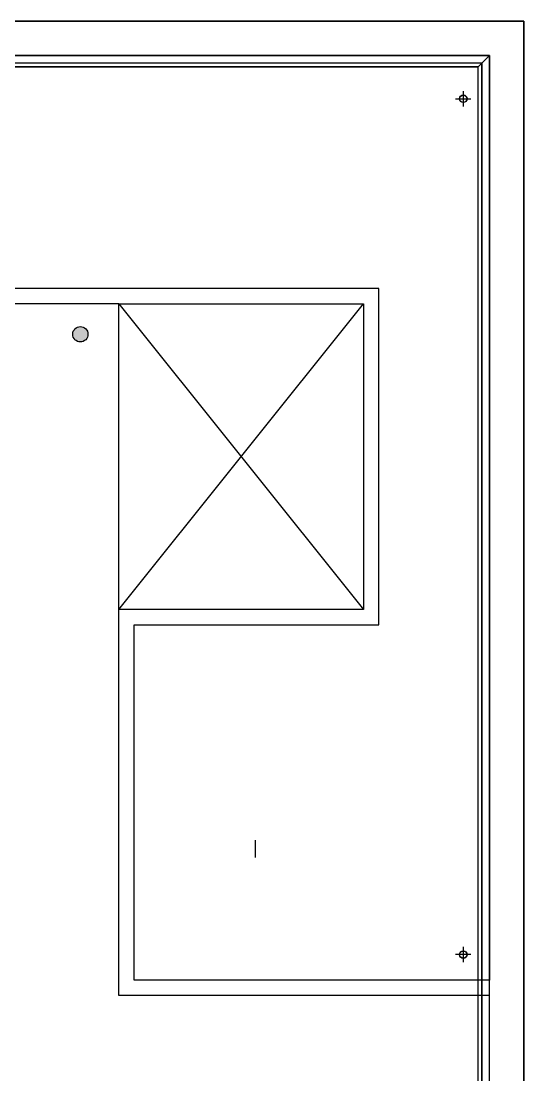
# Model space of a CAD drawing. Header units: millimetres. Extents: x 16332047 to 33387680, y -14835522 to -7015081.
# Drawn here: x 17175679 to 17182259, y -7484759 to -7470971 of the extents above; entities that cross this region are included whole.
import ezdxf

# ---------------------------------------------------------------- set-up
doc = ezdxf.new("R2010")
doc.units = ezdxf.units.MM
doc.header["$LTSCALE"] = 300
doc.header["$MEASUREMENT"] = 0
doc.layers.add('2', color=2, linetype='CONTINUOUS')
doc.layers.add('arch', color=255, linetype='CONTINUOUS', lineweight=25)

msp = doc.modelspace()

# ---------------------------------------------------------------- hatches: boundary and pattern name
at = {"layer": 'arch'}
h = msp.add_hatch(color=256, dxfattribs=at)
h.dxf.hatch_style = 1
edge = h.paths.add_edge_path()
edge.add_arc((17176455, -7475069), 100, 0, 360)

# ---------------------------------------------------------------- linework, layer by layer
at = {"layer": '2'}
msp.add_line((17178741, -7481686, 0), (17178741, -7481914, 0), dxfattribs=at)
at = {"layer": 'arch'}
for p, q in [((17182259, -7470971), (17158559, -7470971)), ((17158559, -7470971), (17182259, -7470971)), ((17182259, -7494721), (17182259, -7470971)), ((17182259, -7470971), (17182259, -7494721)), ((17181809, -7471421), (17159009, -7471421)), ((17159009, -7471421), (17181809, -7471421)), ((17181659, -7471571), (17181809, -7471421)), ((17181809, -7494271), (17181809, -7471421)), ((17181809, -7471421), (17181809, -7483521)), ((17181709, -7471521), (17159109, -7471521)), ((17181709, -7471521), (17159109, -7471521)), ((17159159, -7471571), (17181659, -7471571)), ((17181659, -7471571), (17159159, -7471571)), ((17181659, -7471571), (17181709, -7471521)), ((17181659, -7471571), (17181709, -7471521)), ((17181659, -7494121), (17181659, -7471571)), ((17181659, -7494121), (17181659, -7471571)), ((17181709, -7471521), (17181709, -7494171)), ((17181709, -7494171), (17181709, -7471521)), ((17181366, -7471988), (17181566, -7471988)), ((17181416, -7471988), (17181516, -7471988)), ((17181466, -7471888), (17181466, -7472088)), ((17180359, -7474471), (17169479, -7474471)), ((17180359, -7478871), (17180359, -7474471)), ((17176959, -7474671), (17169279, -7474671)), ((17176959, -7478671), (17180159, -7474671)), ((17176959, -7474671), (17180159, -7478671)), ((17176959, -7483721), (17176959, -7474671)), ((17176959, -7478671), (17176959, -7474671)), ((17176959, -7474671), (17180159, -7474671)), ((17180159, -7474671), (17180159, -7478671)), ((17180159, -7478671), (17176959, -7478671)), ((17177159, -7483521), (17177159, -7478871)), ((17177159, -7478871), (17180359, -7478871)), ((17181566, -7483185), (17181366, -7483185)), ((17181516, -7483185), (17181416, -7483185)), ((17181466, -7483085), (17181466, -7483285)), ((17181809, -7483521), (17177159, -7483521)), ((17181809, -7483721), (17176959, -7483721)), ((17181809, -7494271), (17181809, -7483721))]:
    msp.add_line(p, q, dxfattribs=at)
for centre, radius in [((17181466, -7471988), 50), ((17181466, -7471988), 47), ((17176455, -7475069), 100), ((17181466, -7483185), 50), ((17181466, -7483185), 47)]:
    msp.add_circle(centre, radius, dxfattribs=at)

doc.saveas('drawing.dxf')
